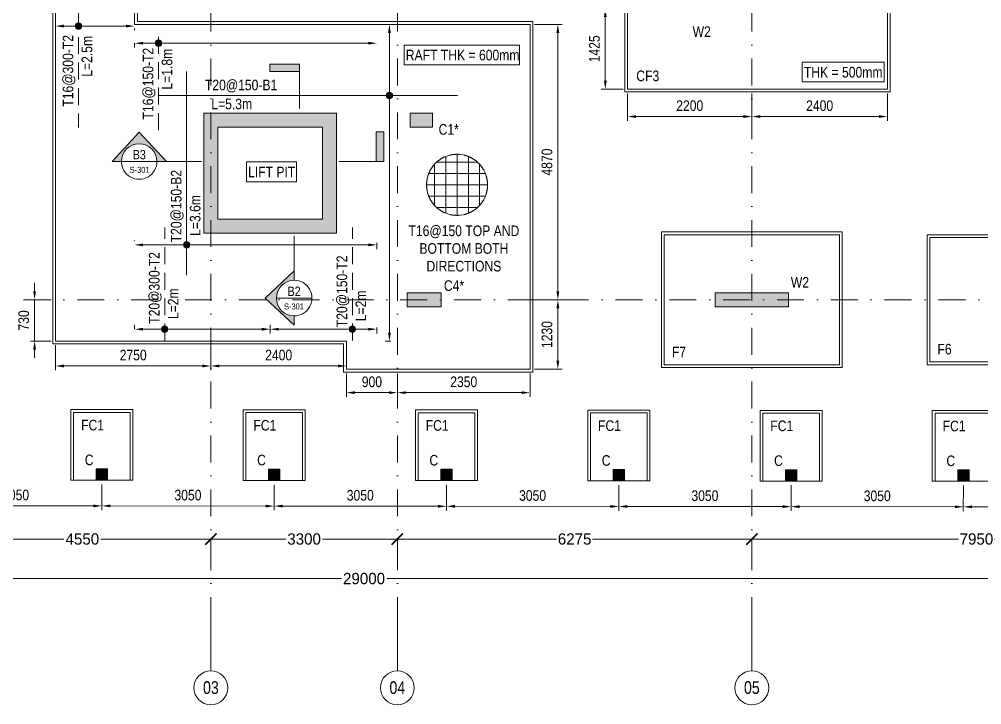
# Model space of a CAD drawing. Header units: millimetres. Extents: x -2277 to 53904, y -32032 to 20357.
# Drawn here: x 17458 to 34494, y -32032 to -19909 of the extents above; entities that cross this region are included whole.
import ezdxf
from ezdxf.enums import TextEntityAlignment as Align

# ---------------------------------------------------------------- set-up
doc = ezdxf.new("R2010")
doc.units = ezdxf.units.MM
doc.header["$LTSCALE"] = 75
for name, pattern in [('Dash', [6, 3, -3]), ('DASHDOT2', [12.7, 6.35, -3.175, 0, -3.175]), ('Dot & Dashed', [502.708322, 238.125, -132.291667, 0, -132.291655]), ('Hidden', [6, 4, -2]), ('Hidden 1_16_', [2.38125, 1.5875, -0.79375]), ('Hidden 3_32_', [3.571875, 2.38125, -1.190625])]:
    doc.linetypes.add(name, pattern=pattern)
for name, color, linetype in [('00_A_GRIDS.3D', 1, 'Continuous'), ('02_A_GRIDS.3D', 1, 'Continuous'), ('F7', 7, 'Continuous'), ('S-SLAB', 3, 'Continuous')]:
    doc.layers.add(name, color=color, linetype=linetype)
for name, color, linetype, lineweight in [('A-ANNO-DIMS', 211, 'Continuous', 9), ('A-ANNO-NOTE', 131, 'Continuous', 9), ('A-DETL', 90, 'Continuous', 9), ('A-DETL-GENF', 92, 'Continuous', 9), ('A-DETL-HDLN', 90, 'Hidden 3_32_', 9), ('A-DETL-THIN', 151, 'Continuous', 9), ('A-WALL-HDLN', 110, 'Dash', 13), ('G-ANNO-SYMB', 111, 'Continuous', 9), ('G-ANNO-TEXT', 231, 'Continuous', 9), ('S- FOUNDTION', 2, 'Continuous', 9), ('S-BEAM-IDEN', 2, 'Continuous', 9), ('S-COL', 3, 'Continuous', 13), ('S-COLS-IDEN', 171, 'Continuous', 9), ('S-HATCH', 8, 'Continuous', 9), ('S-PLAIN CONCRETE', 1, 'Continuous', 9), ('TXT', 11, 'Continuous', 9)]:
    doc.layers.add(name, color=color, linetype=linetype, lineweight=lineweight)
doc.styles.add('236 - NAS Mall_CD_GF Plan$0$TEXT 500', font='GOTHIC.TTF', dxfattribs={"height": 350})
doc.styles.add('Arial Narrow', font='ARIALN.TTF', dxfattribs={"height": 187.5})
doc.styles.add('Arial Narrow_1', font='ARIALN.TTF', dxfattribs={"height": 187.5})
doc.styles.add('Arial Narrow_2', font='ARIALN.TTF', dxfattribs={"height": 262.5})
doc.styles.add('GENERATED_STYLE_3', font='arial.ttf', dxfattribs={"width": 0.8})
doc.styles.add('TEXT 100', font='GOTHIC.TTF', dxfattribs={"height": 200})
doc.dimstyles.new('236 - NAS Mall_CD_GF Plan$0$DIM 500', dxfattribs={"dimtxt": 350, "dimasz": 300, "dimexe": 0, "dimexo": 0, "dimgap": 25, "dimtad": 0, "dimdec": 0, "dimrnd": 5, "dimzin": 0, "dimdsep": 46, "dimtxsty": '236 - NAS Mall_CD_GF Plan$0$TEXT 500', "dimblk": '236 - NAS Mall_CD_GF Plan$0$_ARCHTICK', "dimcen": 0, "dimdle": 300, "dimclrd": 256, "dimclre": 256, "dimclrt": 256, "dimadec": 0, "dimazin": 0, "dimtfac": 1, "dimtdec": 0, "dimtmove": 1, "dimatfit": 3, "dimfxl": 1000, "dimfxlon": 1, "dimtolj": 1, "dimtzin": 0, "dimlwd": 0, "dimlwe": 0, "dimarcsym": 0})
doc.dimstyles.new('WYE_STANDARD_-_2_5mm', dxfattribs={"dimscale": 304.8, "dimtxt": 187.5, "dimasz": 0.492126, "dimexe": 0.246063, "dimexo": 0.246063, "dimgap": 0.9, "dimtad": 0, "dimdec": 0, "dimzin": 0, "dimdsep": 46, "dimtxsty": 'Arial Narrow_1', "dimcen": 0.09, "dimazin": 0, "dimtfac": 1, "dimtdec": 0, "dimtix": 1, "dimtmove": 0, "dimatfit": 3, "dimfxl": 1, "dimtvp": 1, "dimtolj": 1, "dimtzin": 0, "dimlwd": 13, "dimlwe": 13, "dimarcsym": 2})

# ---------------------------------------------------------------- blocks, each defined once
blk = doc.blocks.new('236 - NAS Mall_CD_GF Plan$0$_ARCHTICK')
at = {"color": 0, "linetype": 'ByBlock', "const_width": 0.15}
blk.add_lwpolyline([(-0.5, -0.5), (0.5, 0.5)], dxfattribs=at)
blk = doc.blocks.new('*D23')
at = {"layer": '02_A_GRIDS.3D', "lineweight": 0, "transparency": 16777216}
for p, q in [((16000, -29102), (18249, -29102)), ((16300, -29524), (16300, -29102)), ((21150, -29102), (18901, -29102)), ((20850, -29524), (20850, -29102))]:
    blk.add_line(p, q, dxfattribs=at)
at = {"layer": 'Defpoints', "color": 0, "transparency": 16777216}
for p in [(20850, -29102), (16300, -29524), (20850, -29524)]:
    blk.add_point(p, dxfattribs=at)
at = {"layer": '02_A_GRIDS.3D', "lineweight": 0, "transparency": 16777216, "xscale": 200, "yscale": 200, "zscale": 200, "rotation": 180}
blk.add_blockref('236 - NAS Mall_CD_GF Plan$0$_ARCHTICK', (16300, -29102), dxfattribs=at)
at = {"layer": '02_A_GRIDS.3D', "lineweight": 0, "transparency": 16777216, "xscale": 200, "yscale": 200, "zscale": 200}
blk.add_blockref('236 - NAS Mall_CD_GF Plan$0$_ARCHTICK', (20850, -29102), dxfattribs=at)
at = {"layer": '02_A_GRIDS.3D', "transparency": 16777216, "insert": (18575, -29102), "char_height": 200, "attachment_point": 5, "style": 'TEXT 100'}
blk.add_mtext('\\A1;4550', dxfattribs=at)
blk = doc.blocks.new('*D24')
at = {"layer": '02_A_GRIDS.3D', "lineweight": 0, "transparency": 16777216}
for p, q in [((20550, -29102), (22176, -29102)), ((20850, -29524), (20850, -29102)), ((24450, -29102), (22824, -29102)), ((24150, -29524), (24150, -29102))]:
    blk.add_line(p, q, dxfattribs=at)
at = {"layer": 'Defpoints', "color": 0, "transparency": 16777216}
for p in [(24150, -29102), (20850, -29524), (24150, -29524)]:
    blk.add_point(p, dxfattribs=at)
at = {"layer": '02_A_GRIDS.3D', "lineweight": 0, "transparency": 16777216, "xscale": 200, "yscale": 200, "zscale": 200, "rotation": 180}
blk.add_blockref('236 - NAS Mall_CD_GF Plan$0$_ARCHTICK', (20850, -29102), dxfattribs=at)
at = {"layer": '02_A_GRIDS.3D', "lineweight": 0, "transparency": 16777216, "xscale": 200, "yscale": 200, "zscale": 200}
blk.add_blockref('236 - NAS Mall_CD_GF Plan$0$_ARCHTICK', (24150, -29102), dxfattribs=at)
at = {"layer": '02_A_GRIDS.3D', "transparency": 16777216, "insert": (22500, -29102), "char_height": 200, "attachment_point": 5, "style": 'TEXT 100'}
blk.add_mtext('\\A1;3300', dxfattribs=at)
blk = doc.blocks.new('*D25')
at = {"layer": '02_A_GRIDS.3D', "lineweight": 0, "transparency": 16777216}
for p, q in [((23850, -29102), (26969, -29102)), ((24150, -29524), (24150, -29102)), ((30725, -29102), (27606, -29102)), ((30425, -29524), (30425, -29102))]:
    blk.add_line(p, q, dxfattribs=at)
at = {"layer": 'Defpoints', "color": 0, "transparency": 16777216}
for p in [(30425, -29102), (24150, -29524), (30425, -29524)]:
    blk.add_point(p, dxfattribs=at)
at = {"layer": '02_A_GRIDS.3D', "lineweight": 0, "transparency": 16777216, "xscale": 200, "yscale": 200, "zscale": 200, "rotation": 180}
blk.add_blockref('236 - NAS Mall_CD_GF Plan$0$_ARCHTICK', (24150, -29102), dxfattribs=at)
at = {"layer": '02_A_GRIDS.3D', "lineweight": 0, "transparency": 16777216, "xscale": 200, "yscale": 200, "zscale": 200}
blk.add_blockref('236 - NAS Mall_CD_GF Plan$0$_ARCHTICK', (30425, -29102), dxfattribs=at)
at = {"layer": '02_A_GRIDS.3D', "transparency": 16777216, "insert": (27288, -29102), "char_height": 200, "attachment_point": 5, "style": 'TEXT 100'}
blk.add_mtext('\\A1;6275', dxfattribs=at)
blk = doc.blocks.new('*D26')
at = {"layer": '02_A_GRIDS.3D', "lineweight": 0, "transparency": 16777216}
for p, q in [((30125, -29102), (34081, -29102)), ((30425, -29524), (30425, -29102)), ((38675, -29102), (34719, -29102)), ((38375, -29524), (38375, -29102))]:
    blk.add_line(p, q, dxfattribs=at)
at = {"layer": 'Defpoints', "color": 0, "transparency": 16777216}
for p in [(38375, -29102), (30425, -29524), (38375, -29524)]:
    blk.add_point(p, dxfattribs=at)
at = {"layer": '02_A_GRIDS.3D', "lineweight": 0, "transparency": 16777216, "xscale": 200, "yscale": 200, "zscale": 200, "rotation": 180}
blk.add_blockref('236 - NAS Mall_CD_GF Plan$0$_ARCHTICK', (30425, -29102), dxfattribs=at)
at = {"layer": '02_A_GRIDS.3D', "lineweight": 0, "transparency": 16777216, "xscale": 200, "yscale": 200, "zscale": 200}
blk.add_blockref('236 - NAS Mall_CD_GF Plan$0$_ARCHTICK', (38375, -29102), dxfattribs=at)
at = {"layer": '02_A_GRIDS.3D', "transparency": 16777216, "insert": (34400, -29102), "char_height": 200, "attachment_point": 5, "style": 'TEXT 100'}
blk.add_mtext('\\A1;7950', dxfattribs=at)
blk = doc.blocks.new('*D27')
at = {"layer": '02_A_GRIDS.3D', "lineweight": 0, "transparency": 16777216}
for p, q in [((9375, -29380), (9375, -29802)), ((38375, -29380), (38375, -29802)), ((9075, -29802), (23159, -29802)), ((38675, -29802), (23963, -29802))]:
    blk.add_line(p, q, dxfattribs=at)
at = {"layer": 'Defpoints', "color": 0, "transparency": 16777216}
for p in [(9375, -29380), (38375, -29380), (38375, -29802)]:
    blk.add_point(p, dxfattribs=at)
at = {"layer": '02_A_GRIDS.3D', "lineweight": 0, "transparency": 16777216, "xscale": 200, "yscale": 200, "zscale": 200, "rotation": 180}
blk.add_blockref('236 - NAS Mall_CD_GF Plan$0$_ARCHTICK', (9375, -29802), dxfattribs=at)
at = {"layer": '02_A_GRIDS.3D', "lineweight": 0, "transparency": 16777216, "xscale": 200, "yscale": 200, "zscale": 200}
blk.add_blockref('236 - NAS Mall_CD_GF Plan$0$_ARCHTICK', (38375, -29802), dxfattribs=at)
at = {"layer": '02_A_GRIDS.3D', "transparency": 16777216, "insert": (23561, -29802), "char_height": 200, "attachment_point": 5, "style": 'TEXT 100'}
blk.add_mtext('\\A1;29000', dxfattribs=at)
blk = doc.blocks.new('Standard grid marker')
at = {"layer": '00_A_GRIDS.3D', "linetype": 'DASHDOT2', "lineweight": 0}
blk.add_line((1000, 0), (33692, 0), dxfattribs=at)
at = {"layer": '00_A_GRIDS.3D', "linetype": 'Dot & Dashed', "lineweight": 0}
blk.add_line((33692, 0), (34692, 0), dxfattribs=at)
at = {"layer": '00_A_GRIDS.3D', "linetype": 'Continuous', "lineweight": 0}
blk.add_circle((34992, 0), 300, dxfattribs=at)
at = {"layer": '00_A_GRIDS.3D', "lineweight": 0, "style": 'GENERATED_STYLE_3'}
for tag, p in [('AC_MarkerText_1_0', (-464, -51)), ('AC_MarkerText_1_1', (34828, -51))]:
    blk.add_attdef(tag, text='', height=225, rotation=90, dxfattribs=at).set_placement(p, align=Align.TOP_CENTER)
blk = doc.blocks.new('Standard grid marker_2')
at = {"layer": '00_A_GRIDS.3D', "linetype": 'DASHDOT2', "lineweight": 0}
blk.add_line((1000, 0), (53981, 0), dxfattribs=at)
at = {"layer": '00_A_GRIDS.3D', "lineweight": 0, "style": 'GENERATED_STYLE_3'}
for tag, p in [('AC_MarkerText_1_0', (-300, -215)), ('AC_MarkerText_1_1', (55281, -215))]:
    blk.add_attdef(tag, text='', height=225, rotation=180, dxfattribs=at).set_placement(p, align=Align.TOP_CENTER)
blk = doc.blocks.new('*U38')
at = {"layer": 'S-HATCH'}
blk.add_hatch(color=256, dxfattribs=at).paths.add_polyline_path([(200, -100), (0, -100), (0, 100), (200, 100)])
at = {"layer": 'S-COL'}
blk.add_lwpolyline([(200, -100), (0, -100), (0, 100), (200, 100)], close=True, dxfattribs=at)
at = {"layer": 'S-COLS-IDEN', "insert": (401, -354), "char_height": 187, "width": 330.7, "attachment_point": 1, "rotation": 180.0613, "style": 'Arial Narrow_1'}
blk.add_mtext('C', dxfattribs=at)
blk = doc.blocks.new('*U39')
at = {"layer": 'S-COL', "color": 0, "linetype": 'ByBlock', "lineweight": -2, "transparency": 16777216, "rotation": 179.9387203752178}
for p in [(19019, -27963), (22069, -27966), (25119, -27969), (28169, -27973), (31219, -27976), (34269, -27979)]:
    blk.add_blockref('*U38', p, dxfattribs=at)
blk = doc.blocks.new('fcccc')
at = {"layer": 'S- FOUNDTION'}
blk.add_lwpolyline([(-9268, -6922), (-9268, -8122), (-10268, -8122), (-10268, -6922)], close=True, dxfattribs=at)
at = {"layer": 'S-PLAIN CONCRETE'}
blk.add_lwpolyline([(-9218, -6922), (-9218, -8172), (-10318, -8172), (-10318, -6922)], close=True, dxfattribs=at)
blk = doc.blocks.new('FC1R')
at = {"layer": 'S-SLAB', "color": 2, "rotation": 180}
blk.add_blockref('fcccc', (35530, -36427), dxfattribs=at)
at = {"layer": 'S-BEAM-IDEN', "lineweight": 20, "insert": (44931, -28435), "char_height": 187.5, "width": 360.76, "attachment_point": 1, "style": 'Arial Narrow_1'}
blk.add_mtext('FC1', dxfattribs=at)
blk = doc.blocks.new('*U48')
at = {"layer": '02_A_GRIDS.3D', "rotation": 180.0611997508542}
blk.add_blockref('FC1R', (45329, -29257), dxfattribs=at)
blk = doc.blocks.new('*U49')
at = {"layer": '02_A_GRIDS.3D', "color": 0, "linetype": 'ByBlock', "lineweight": -2, "transparency": 16777216, "rotation": 179.9388002491487}
for p in [(18919, -27863), (21969, -27866), (25019, -27869), (28069, -27873), (31119, -27876), (34169, -27879)]:
    blk.add_blockref('*U48', p, dxfattribs=at)
blk = doc.blocks.new('F7')
at = {"layer": 'S- FOUNDTION'}
blk.add_lwpolyline([(-11106, -14349), (-8906, -14349), (-8906, -17149), (-11106, -17149)], close=True, dxfattribs=at)
at = {"layer": 'S-PLAIN CONCRETE'}
blk.add_lwpolyline([(-11156, -14299), (-8856, -14299), (-8856, -17199), (-11156, -17199)], close=True, dxfattribs=at)
blk = doc.blocks.new('F8')
at = {"layer": 'S- FOUNDTION'}
blk.add_lwpolyline([(-10903, -18021), (-8603, -18021), (-8603, -21121), (-10903, -21121)], close=True, dxfattribs=at)
at = {"layer": 'S-PLAIN CONCRETE'}
blk.add_lwpolyline([(-10953, -17971), (-8553, -17971), (-8553, -21171), (-10953, -21171)], close=True, dxfattribs=at)
blk = doc.blocks.new('*D94')
at = {"layer": 'A-ANNO-DIMS', "color": 0, "lineweight": 13, "transparency": 16777216}
for p, q in [((17730, -24720), (17730, -24570)), ((18025, -24870), (17655, -24870)), ((17730, -24870), (17730, -25600)), ((18025, -25600), (17655, -25600)), ((17730, -25750), (17730, -25900))]:
    blk.add_line(p, q, dxfattribs=at)
at = {"layer": 'A-ANNO-DIMS', "color": 0, "transparency": 16777216}
for points in [[(17705, -24720), (17755, -24720), (17730, -24870)], [(17705, -25750), (17755, -25750), (17730, -25600)]]:
    blk.add_solid(points, dxfattribs=at)
at = {"layer": 'Defpoints', "color": 0, "transparency": 16777216}
for p in [(18100, -24870), (17730, -25600), (18100, -25600)]:
    blk.add_point(p, dxfattribs=at)
at = {"layer": 'A-ANNO-DIMS', "color": 0, "transparency": 16777216, "insert": (17538, -25235), "char_height": 187.5, "attachment_point": 5, "rotation": 90, "style": 'Arial Narrow_1'}
blk.add_mtext('\\A1;730', dxfattribs=at)
blk = doc.blocks.new('*D95')
at = {"layer": 'A-ANNO-DIMS', "color": 0, "lineweight": 13, "transparency": 16777216}
for p, q in [((26575, -24870), (27066, -24870)), ((26991, -25020), (26991, -25950)), ((26575, -26100), (27066, -26100))]:
    blk.add_line(p, q, dxfattribs=at)
at = {"layer": 'A-ANNO-DIMS', "color": 0, "transparency": 16777216}
for points in [[(26966, -25020), (27016, -25020), (26991, -24870)], [(26966, -25950), (27016, -25950), (26991, -26100)]]:
    blk.add_solid(points, dxfattribs=at)
at = {"layer": 'Defpoints', "color": 0, "transparency": 16777216}
for p in [(26500, -24870), (26500, -26100), (26991, -26100)]:
    blk.add_point(p, dxfattribs=at)
at = {"layer": 'A-ANNO-DIMS', "color": 0, "transparency": 16777216, "insert": (26799, -25485), "char_height": 187.5, "attachment_point": 5, "rotation": 90, "style": 'Arial Narrow_1'}
blk.add_mtext('\\A1;1230', dxfattribs=at)
blk = doc.blocks.new('*D96')
at = {"layer": 'A-ANNO-DIMS', "color": 0, "lineweight": 13, "transparency": 16777216}
for p, q in [((26575, -20000), (27066, -20000)), ((26991, -24720), (26991, -20150)), ((26625, -24870), (27066, -24870))]:
    blk.add_line(p, q, dxfattribs=at)
at = {"layer": 'A-ANNO-DIMS', "color": 0, "transparency": 16777216}
for points in [[(26966, -20150), (27016, -20150), (26991, -20000)], [(26966, -24720), (27016, -24720), (26991, -24870)]]:
    blk.add_solid(points, dxfattribs=at)
at = {"layer": 'Defpoints', "color": 0, "transparency": 16777216}
for p in [(26500, -20000), (26991, -20000), (26550, -24870)]:
    blk.add_point(p, dxfattribs=at)
at = {"layer": 'A-ANNO-DIMS', "color": 0, "transparency": 16777216, "insert": (26799, -22435), "char_height": 187.5, "attachment_point": 5, "rotation": 90, "style": 'Arial Narrow_1'}
blk.add_mtext('\\A1;4870', dxfattribs=at)
blk = doc.blocks.new('*D98')
at = {"layer": 'A-ANNO-DIMS', "color": 0, "lineweight": 13, "transparency": 16777216}
for p, q in [((23250, -26175), (23250, -26588)), ((24150, -26175), (24150, -26588)), ((24000, -26513), (23400, -26513))]:
    blk.add_line(p, q, dxfattribs=at)
at = {"layer": 'A-ANNO-DIMS', "color": 0, "transparency": 16777216}
for points in [[(23400, -26488), (23400, -26538), (23250, -26513)], [(24000, -26488), (24000, -26538), (24150, -26513)]]:
    blk.add_solid(points, dxfattribs=at)
at = {"layer": 'Defpoints', "color": 0, "transparency": 16777216}
for p in [(23250, -26100), (24150, -26100), (23250, -26513)]:
    blk.add_point(p, dxfattribs=at)
at = {"layer": 'A-ANNO-DIMS', "color": 0, "transparency": 16777216, "insert": (23700, -26322), "char_height": 187.5, "attachment_point": 5, "style": 'Arial Narrow_1'}
blk.add_mtext('\\A1;900', dxfattribs=at)
blk = doc.blocks.new('*D99')
at = {"layer": 'A-ANNO-DIMS', "color": 0, "lineweight": 13, "transparency": 16777216}
for p, q in [((24150, -26175), (24150, -26588)), ((26500, -26175), (26500, -26588)), ((24300, -26513), (26350, -26513))]:
    blk.add_line(p, q, dxfattribs=at)
at = {"layer": 'A-ANNO-DIMS', "color": 0, "transparency": 16777216}
for points in [[(24300, -26488), (24300, -26538), (24150, -26513)], [(26350, -26488), (26350, -26538), (26500, -26513)]]:
    blk.add_solid(points, dxfattribs=at)
at = {"layer": 'Defpoints', "color": 0, "transparency": 16777216}
for p in [(24150, -26100), (26500, -26100), (26500, -26513)]:
    blk.add_point(p, dxfattribs=at)
at = {"layer": 'A-ANNO-DIMS', "color": 0, "transparency": 16777216, "insert": (25325, -26322), "char_height": 187.5, "attachment_point": 5, "style": 'Arial Narrow_1'}
blk.add_mtext('\\A1;2350', dxfattribs=at)
blk = doc.blocks.new('*D100')
at = {"layer": 'A-ANNO-DIMS', "color": 0, "lineweight": 13, "transparency": 16777216}
for p, q in [((18100, -25675), (18100, -26116)), ((20850, -25675), (20850, -26116)), ((20700, -26041), (18250, -26041))]:
    blk.add_line(p, q, dxfattribs=at)
at = {"layer": 'A-ANNO-DIMS', "color": 0, "transparency": 16777216}
for points in [[(18250, -26016), (18250, -26066), (18100, -26041)], [(20700, -26016), (20700, -26066), (20850, -26041)]]:
    blk.add_solid(points, dxfattribs=at)
at = {"layer": 'Defpoints', "color": 0, "transparency": 16777216}
for p in [(18100, -25600), (20850, -25600), (18100, -26041)]:
    blk.add_point(p, dxfattribs=at)
at = {"layer": 'A-ANNO-DIMS', "color": 0, "transparency": 16777216, "insert": (19475, -25849), "char_height": 187.5, "attachment_point": 5, "style": 'Arial Narrow_1'}
blk.add_mtext('\\A1;2750', dxfattribs=at)
blk = doc.blocks.new('*D101')
at = {"layer": 'A-ANNO-DIMS', "color": 0, "lineweight": 13, "transparency": 16777216}
blk.add_line((21000, -26041), (23100, -26041), dxfattribs=at)
at = {"layer": 'A-ANNO-DIMS', "color": 0, "transparency": 16777216}
for points in [[(21000, -26016), (21000, -26066), (20850, -26041)], [(23100, -26016), (23100, -26066), (23250, -26041)]]:
    blk.add_solid(points, dxfattribs=at)
at = {"layer": 'Defpoints', "color": 0, "transparency": 16777216}
for p in [(20850, -26041), (23250, -26041), (23250, -26041)]:
    blk.add_point(p, dxfattribs=at)
at = {"layer": 'A-ANNO-DIMS', "color": 0, "transparency": 16777216, "insert": (22050, -25849), "char_height": 187.5, "attachment_point": 5, "style": 'Arial Narrow_1'}
blk.add_mtext('\\A1;2400', dxfattribs=at)
blk = doc.blocks.new('*D102')
at = {"layer": 'A-ANNO-DIMS', "color": 0, "lineweight": 13, "transparency": 16777216}
for p, q in [((28225, -21220), (28225, -21705)), ((30425, -21220), (30425, -21705)), ((28375, -21630), (30275, -21630))]:
    blk.add_line(p, q, dxfattribs=at)
at = {"layer": 'A-ANNO-DIMS', "color": 0, "transparency": 16777216}
for points in [[(28375, -21605), (28375, -21655), (28225, -21630)], [(30275, -21605), (30275, -21655), (30425, -21630)]]:
    blk.add_solid(points, dxfattribs=at)
at = {"layer": 'Defpoints', "color": 0, "transparency": 16777216}
for p in [(28225, -21145), (30425, -21145), (30425, -21630)]:
    blk.add_point(p, dxfattribs=at)
at = {"layer": 'A-ANNO-DIMS', "color": 0, "transparency": 16777216, "insert": (29325, -21438), "char_height": 187.5, "attachment_point": 5, "style": 'Arial Narrow_1'}
blk.add_mtext('\\A1;2200', dxfattribs=at)
blk = doc.blocks.new('*D103')
at = {"layer": 'A-ANNO-DIMS', "color": 0, "lineweight": 13, "transparency": 16777216}
for p, q in [((32825, -21220), (32825, -21705)), ((30575, -21630), (32675, -21630))]:
    blk.add_line(p, q, dxfattribs=at)
at = {"layer": 'A-ANNO-DIMS', "color": 0, "transparency": 16777216}
for points in [[(30575, -21605), (30575, -21655), (30425, -21630)], [(32675, -21605), (32675, -21655), (32825, -21630)]]:
    blk.add_solid(points, dxfattribs=at)
at = {"layer": 'Defpoints', "color": 0, "transparency": 16777216}
for p in [(32825, -21145), (30425, -21630), (32825, -21630)]:
    blk.add_point(p, dxfattribs=at)
at = {"layer": 'A-ANNO-DIMS', "color": 0, "transparency": 16777216, "insert": (31625, -21438), "char_height": 187.5, "attachment_point": 5, "style": 'Arial Narrow_1'}
blk.add_mtext('\\A1;2400', dxfattribs=at)
blk = doc.blocks.new('*D104')
at = {"layer": 'A-ANNO-DIMS', "color": 0, "lineweight": 13, "transparency": 16777216}
for p, q in [((28150, -19720), (27756, -19720)), ((27831, -19870), (27831, -20995)), ((28150, -21145), (27756, -21145))]:
    blk.add_line(p, q, dxfattribs=at)
at = {"layer": 'A-ANNO-DIMS', "color": 0, "transparency": 16777216}
for points in [[(27806, -19870), (27856, -19870), (27831, -19720)], [(27806, -20995), (27856, -20995), (27831, -21145)]]:
    blk.add_solid(points, dxfattribs=at)
at = {"layer": 'Defpoints', "color": 0, "transparency": 16777216}
for p in [(28225, -19720), (27831, -21145), (28225, -21145)]:
    blk.add_point(p, dxfattribs=at)
at = {"layer": 'A-ANNO-DIMS', "color": 0, "transparency": 16777216, "insert": (27639, -20432), "char_height": 187.5, "attachment_point": 5, "rotation": 90, "style": 'Arial Narrow_1'}
blk.add_mtext('\\A1;1425', dxfattribs=at)
blk = doc.blocks.new('*D138')
at = {"layer": 'A-ANNO-DIMS', "color": 0, "lineweight": 13, "transparency": 16777216}
for p, q in [((34169, -28154), (34168, -28607)), ((37219, -28157), (37218, -28611)), ((37069, -28535), (34319, -28532))]:
    blk.add_line(p, q, dxfattribs=at)
at = {"layer": 'A-ANNO-DIMS', "color": 0, "transparency": 16777216}
for points in [[(34319, -28507), (34319, -28557), (34169, -28532)], [(37069, -28510), (37069, -28560), (37219, -28536)]]:
    blk.add_solid(points, dxfattribs=at)
at = {"layer": 'Defpoints', "color": 0, "transparency": 16777216}
for p in [(34169, -28079), (37219, -28082), (34169, -28532)]:
    blk.add_point(p, dxfattribs=at)
at = {"layer": 'A-ANNO-DIMS', "color": 0, "transparency": 16777216, "insert": (35694, -28342), "char_height": 187.5, "attachment_point": 5, "rotation": 359.9387, "style": 'Arial Narrow_1'}
blk.add_mtext('\\A1;3050', dxfattribs=at)
blk = doc.blocks.new('*D139')
at = {"layer": 'A-ANNO-DIMS', "color": 0, "lineweight": 13, "transparency": 16777216}
for p, q in [((31119, -28151), (31118, -28604)), ((34169, -28154), (34168, -28607)), ((34019, -28532), (31269, -28529))]:
    blk.add_line(p, q, dxfattribs=at)
at = {"layer": 'A-ANNO-DIMS', "color": 0, "transparency": 16777216}
for points in [[(31269, -28504), (31269, -28554), (31119, -28529)], [(34019, -28507), (34019, -28557), (34169, -28532)]]:
    blk.add_solid(points, dxfattribs=at)
at = {"layer": 'Defpoints', "color": 0, "transparency": 16777216}
for p in [(31119, -28076), (34169, -28079), (31119, -28529)]:
    blk.add_point(p, dxfattribs=at)
at = {"layer": 'A-ANNO-DIMS', "color": 0, "transparency": 16777216, "insert": (32644, -28339), "char_height": 187.5, "attachment_point": 5, "rotation": 359.9387, "style": 'Arial Narrow_1'}
blk.add_mtext('\\A1;3050', dxfattribs=at)
blk = doc.blocks.new('*D140')
at = {"layer": 'A-ANNO-DIMS', "color": 0, "lineweight": 13, "transparency": 16777216}
for p, q in [((28069, -28148), (28068, -28601)), ((31119, -28151), (31118, -28604)), ((30969, -28529), (28219, -28526))]:
    blk.add_line(p, q, dxfattribs=at)
at = {"layer": 'A-ANNO-DIMS', "color": 0, "transparency": 16777216}
for points in [[(28219, -28501), (28219, -28551), (28069, -28526)], [(30969, -28504), (30969, -28554), (31119, -28529)]]:
    blk.add_solid(points, dxfattribs=at)
at = {"layer": 'Defpoints', "color": 0, "transparency": 16777216}
for p in [(28069, -28073), (31119, -28076), (28069, -28526)]:
    blk.add_point(p, dxfattribs=at)
at = {"layer": 'A-ANNO-DIMS', "color": 0, "transparency": 16777216, "insert": (29594, -28336), "char_height": 187.5, "attachment_point": 5, "rotation": 359.9388, "style": 'Arial Narrow_1'}
blk.add_mtext('\\A1;3050', dxfattribs=at)
blk = doc.blocks.new('*D141')
at = {"layer": 'A-ANNO-DIMS', "color": 0, "lineweight": 13, "transparency": 16777216}
for p, q in [((25019, -28144), (25018, -28598)), ((28069, -28148), (28068, -28601)), ((27919, -28526), (25169, -28523))]:
    blk.add_line(p, q, dxfattribs=at)
at = {"layer": 'A-ANNO-DIMS', "color": 0, "transparency": 16777216}
for points in [[(25169, -28498), (25169, -28548), (25019, -28523)], [(27919, -28501), (27919, -28551), (28069, -28526)]]:
    blk.add_solid(points, dxfattribs=at)
at = {"layer": 'Defpoints', "color": 0, "transparency": 16777216}
for p in [(25019, -28069), (28069, -28073), (25019, -28523)]:
    blk.add_point(p, dxfattribs=at)
at = {"layer": 'A-ANNO-DIMS', "color": 0, "transparency": 16777216, "insert": (26544, -28333), "char_height": 187.5, "attachment_point": 5, "rotation": 359.9382, "style": 'Arial Narrow_1'}
blk.add_mtext('\\A1;3050', dxfattribs=at)
blk = doc.blocks.new('*D142')
at = {"layer": 'A-ANNO-DIMS', "color": 0, "lineweight": 13, "transparency": 16777216}
for p, q in [((21969, -28141), (21968, -28594)), ((25019, -28144), (25018, -28598)), ((24869, -28522), (22119, -28519))]:
    blk.add_line(p, q, dxfattribs=at)
at = {"layer": 'A-ANNO-DIMS', "color": 0, "transparency": 16777216}
for points in [[(22119, -28494), (22119, -28544), (21969, -28519)], [(24869, -28497), (24869, -28547), (25019, -28523)]]:
    blk.add_solid(points, dxfattribs=at)
at = {"layer": 'Defpoints', "color": 0, "transparency": 16777216}
for p in [(21969, -28066), (25019, -28069), (21969, -28519)]:
    blk.add_point(p, dxfattribs=at)
at = {"layer": 'A-ANNO-DIMS', "color": 0, "transparency": 16777216, "insert": (23494, -28329), "char_height": 187.5, "attachment_point": 5, "rotation": 359.9388, "style": 'Arial Narrow_1'}
blk.add_mtext('\\A1;3050', dxfattribs=at)
blk = doc.blocks.new('*D143')
at = {"layer": 'A-ANNO-DIMS', "color": 0, "lineweight": 13, "transparency": 16777216}
for p, q in [((18919, -28138), (18918, -28591)), ((21969, -28141), (21968, -28594)), ((21819, -28519), (19069, -28516))]:
    blk.add_line(p, q, dxfattribs=at)
at = {"layer": 'A-ANNO-DIMS', "color": 0, "transparency": 16777216}
for points in [[(19069, -28491), (19069, -28541), (18919, -28516)], [(21819, -28494), (21819, -28544), (21969, -28519)]]:
    blk.add_solid(points, dxfattribs=at)
at = {"layer": 'Defpoints', "color": 0, "transparency": 16777216}
for p in [(18919, -28063), (21969, -28066), (18919, -28516)]:
    blk.add_point(p, dxfattribs=at)
at = {"layer": 'A-ANNO-DIMS', "color": 0, "transparency": 16777216, "insert": (20444, -28326), "char_height": 187.5, "attachment_point": 5, "rotation": 359.9388, "style": 'Arial Narrow_1'}
blk.add_mtext('\\A1;3050', dxfattribs=at)
blk = doc.blocks.new('*D144')
at = {"layer": 'A-ANNO-DIMS', "color": 0, "lineweight": 13, "transparency": 16777216}
for p, q in [((15869, -28135), (15868, -28588)), ((18919, -28138), (18918, -28591)), ((18769, -28516), (16019, -28513))]:
    blk.add_line(p, q, dxfattribs=at)
at = {"layer": 'A-ANNO-DIMS', "color": 0, "transparency": 16777216}
for points in [[(16019, -28488), (16019, -28538), (15869, -28513)], [(18769, -28491), (18769, -28541), (18919, -28516)]]:
    blk.add_solid(points, dxfattribs=at)
at = {"layer": 'Defpoints', "color": 0, "transparency": 16777216}
for p in [(15869, -28060), (18919, -28063), (15869, -28513)]:
    blk.add_point(p, dxfattribs=at)
at = {"layer": 'A-ANNO-DIMS', "color": 0, "transparency": 16777216, "insert": (17394, -28323), "char_height": 187.5, "attachment_point": 5, "rotation": 359.9387, "style": 'Arial Narrow_1'}
blk.add_mtext('\\A1;3050', dxfattribs=at)
blk = doc.blocks.new('978987')
at = {"layer": 'A-DETL'}
for p, q in [((41505, -13112), (41505, -14192)), ((41143, -13252), (41868, -13252)), ((41305, -13152), (41305, -14152)), ((41705, -13152), (41705, -14152)), ((41004, -13452), (42005, -13452)), ((41105, -13289), (41105, -14015)), ((41905, -13289), (41905, -14015)), ((40965, -13652), (42045, -13652)), ((41005, -13852), (42005, -13852)), ((41143, -14052), (41868, -14052))]:
    blk.add_line(p, q, dxfattribs=at)
at = {"layer": 'A-DETL-HDLN'}
blk.add_circle((41505, -13652), 540, dxfattribs=at)
at = {"layer": 'A-DETL-THIN'}
blk.add_circle((41505, -13652), 540, dxfattribs=at)
at = {"layer": 'A-WALL-HDLN', "linetype": 'Hidden 1_16_'}
for p, q in [((41505, -13112), (41505, -14192)), ((41143, -13252), (41868, -13252)), ((41305, -13152), (41305, -14152)), ((41705, -13152), (41705, -14152)), ((41004, -13452), (42005, -13452)), ((41105, -13289), (41105, -14015)), ((41905, -13289), (41905, -14015)), ((40965, -13652), (42045, -13652)), ((41005, -13852), (42005, -13852)), ((41143, -14052), (41868, -14052))]:
    blk.add_line(p, q, dxfattribs=at)
at = {"layer": 'G-ANNO-TEXT', "color": 7, "lineweight": 13, "insert": (40633, -14371), "char_height": 187.5, "width": 1985.48, "attachment_point": 1, "style": 'Arial Narrow_2'}
blk.add_mtext('\\pxqc;T16@150 TOP AND BOTTOM BOTH DIRECTIONS', dxfattribs=at)
blk = doc.blocks.new('DONAT')
at = {"layer": 'A-ANNO-NOTE'}
blk.add_hatch(color=256, dxfattribs=at).paths.add_polyline_path([(-10861, -13734), (-10856, -13734), (-10847, -13733), (-10835, -13728), (-10827, -13724), (-10818, -13716), (-10812, -13708), (-10806, -13695), (-10804, -13686), (-10803, -13674), (-10805, -13664), (-10807, -13658), (-10809, -13652), (-10814, -13644), (-10823, -13635), (-10833, -13628), (-10843, -13624), (-10854, -13622), (-10869, -13622), (-10882, -13627), (-10888, -13630), (-10898, -13637), (-10904, -13643), (-10909, -13652), (-10914, -13664), (-10915, -13669), (-10915, -13681), (-10914, -13691), (-10908, -13705), (-10905, -13711), (-10898, -13719), (-10890, -13725), (-10878, -13731), (-10871, -13733)], flags=0)
for radius, start, end in [(56.2, 90, 270), (56.2, 90, 270), (56.3, 270, 90), (56.3, 270, 90)]:
    blk.add_arc((-10859, -13678), radius, start, end, dxfattribs=at)
blk = doc.blocks.new('*D155')
at = {"layer": 'A-DETL-GENF', "color": 0, "lineweight": 13, "transparency": 16777216}
for p, q in [((24010, -20150), (24010, -25450)), ((24035, -25600), (23935, -25600))]:
    blk.add_line(p, q, dxfattribs=at)
at = {"layer": 'A-DETL-GENF', "color": 0, "transparency": 16777216}
for points in [[(23985, -20150), (24035, -20150), (24010, -20000)], [(23985, -25450), (24035, -25450), (24010, -25600)]]:
    blk.add_solid(points, dxfattribs=at)
at = {"layer": 'Defpoints', "color": 0, "transparency": 16777216}
for p in [(24010, -20000), (24010, -25600), (24110, -25600)]:
    blk.add_point(p, dxfattribs=at)
blk = doc.blocks.new('*D156')
at = {"layer": 'A-DETL-GENF', "color": 0, "lineweight": 13, "transparency": 16777216}
for p, q in [((19500, -23825), (19500, -23824)), ((19650, -23899), (23637, -23899)), ((23787, -23866), (23787, -23974))]:
    blk.add_line(p, q, dxfattribs=at)
at = {"layer": 'A-DETL-GENF', "color": 0, "transparency": 16777216}
for points in [[(19650, -23874), (19650, -23924), (19500, -23899)], [(23637, -23874), (23637, -23924), (23787, -23899)]]:
    blk.add_solid(points, dxfattribs=at)
at = {"layer": 'Defpoints', "color": 0, "transparency": 16777216}
for p in [(23787, -23791), (19500, -23900), (23787, -23899)]:
    blk.add_point(p, dxfattribs=at)
blk = doc.blocks.new('*D157')
at = {"layer": 'A-DETL-GENF', "color": 0, "lineweight": 13, "transparency": 16777216}
for p, q in [((18100, -20075), (18100, -20105)), ((19350, -20030), (18250, -20030)), ((19500, -20075), (19500, -20105))]:
    blk.add_line(p, q, dxfattribs=at)
at = {"layer": 'A-DETL-GENF', "color": 0, "transparency": 16777216}
for points in [[(18250, -20005), (18250, -20055), (18100, -20030)], [(19350, -20005), (19350, -20055), (19500, -20030)]]:
    blk.add_solid(points, dxfattribs=at)
at = {"layer": 'Defpoints', "color": 0, "transparency": 16777216}
for p in [(18100, -20000), (18100, -20030), (19500, -20000)]:
    blk.add_point(p, dxfattribs=at)
blk = doc.blocks.new('*D158')
at = {"layer": 'A-DETL-GENF', "color": 0, "lineweight": 13, "transparency": 16777216}
for p, q in [((19500, -20332), (19500, -20408)), ((23637, -20333), (19650, -20333))]:
    blk.add_line(p, q, dxfattribs=at)
at = {"layer": 'A-DETL-GENF', "color": 0, "transparency": 16777216}
for points in [[(19650, -20308), (19650, -20358), (19500, -20333)], [(23637, -20308), (23637, -20358), (23787, -20333)]]:
    blk.add_solid(points, dxfattribs=at)
at = {"layer": 'Defpoints', "color": 0, "transparency": 16777216}
for p in [(19500, -20257), (19500, -20333), (23787, -20333)]:
    blk.add_point(p, dxfattribs=at)
blk = doc.blocks.new('*D159')
at = {"layer": 'A-DETL-GENF', "color": 0, "lineweight": 13, "transparency": 16777216}
for p, q in [((21900, -25391), (21900, -25316)), ((23787, -25358), (23787, -25466)), ((22050, -25391), (23637, -25391))]:
    blk.add_line(p, q, dxfattribs=at)
at = {"layer": 'A-DETL-GENF', "color": 0, "transparency": 16777216}
for points in [[(22050, -25366), (22050, -25416), (21900, -25391)], [(23637, -25366), (23637, -25416), (23787, -25391)]]:
    blk.add_solid(points, dxfattribs=at)
at = {"layer": 'Defpoints', "color": 0, "transparency": 16777216}
for p in [(23787, -25283), (21900, -25466), (23787, -25391)]:
    blk.add_point(p, dxfattribs=at)
blk = doc.blocks.new('*D160')
at = {"layer": 'A-DETL-GENF', "color": 0, "lineweight": 13, "transparency": 16777216}
for p, q in [((19500, -25391), (19500, -25316)), ((21900, -25358), (21900, -25466)), ((19650, -25391), (21750, -25391))]:
    blk.add_line(p, q, dxfattribs=at)
at = {"layer": 'A-DETL-GENF', "color": 0, "transparency": 16777216}
for points in [[(19650, -25366), (19650, -25416), (19500, -25391)], [(21750, -25366), (21750, -25416), (21900, -25391)]]:
    blk.add_solid(points, dxfattribs=at)
at = {"layer": 'Defpoints', "color": 0, "transparency": 16777216}
for p in [(21900, -25283), (19500, -25466), (21900, -25391)]:
    blk.add_point(p, dxfattribs=at)
blk = doc.blocks.new('Section - SECTION_HEAD-614868-VILLA E - FOUNDATION')
at = {"layer": 'G-ANNO-SYMB'}
h = blk.add_hatch(color=256, dxfattribs=at)
edge = h.paths.add_edge_path(flags=0)
edge.add_line((-11.86, 0), (-15.02, 0))
edge.add_line((-15.02, 0), (-5.86, 9.83))
edge.add_line((-5.86, 9.83), (3.31, 0))
edge.add_line((3.31, 0), (0.14, 0))
edge.add_arc((-5.86, 0), 6, 0, 180)
for p, q in [((-5.86, 9.83), (-15.02, 0)), ((3.31, 0), (-5.86, 9.83)), ((-15.02, 0), (-11.86, 0)), ((0.14, 0), (15.14, 0)), ((0.14, 0), (3.31, 0))]:
    blk.add_line(p, q, dxfattribs=at)
for start, end in [(0, 180), (0, 180), (180, 0)]:
    blk.add_arc((-5.86, 0), 6, start, end, dxfattribs=at)
blk = doc.blocks.new('Section - SECTION_TAIL-616140-VILLA E - FOUNDATION')
at = {"layer": 'G-ANNO-SYMB'}
blk.add_hatch(color=256, dxfattribs=at).paths.add_polyline_path([(-12.5, 0), (-15, 0), (-15, 10), (-12.5, 10)], flags=0)
for p, q in [((-12.5, 10), (-15, 10)), ((-15, 10), (-15, 0)), ((-12.5, 0), (-12.5, 10)), ((-15, 0), (0, 0)), ((-15, 0), (-12.5, 0))]:
    blk.add_line(p, q, dxfattribs=at)

msp = doc.modelspace()

# ---------------------------------------------------------------- hatches: boundary and pattern name
at = {"layer": 'S-HATCH'}
h = msp.add_hatch(color=256, dxfattribs=at)
h.paths.add_polyline_path([(23075.1, -21570), (20725, -21570), (20725, -23695.1), (23075.1, -23695.1)])
h.paths.add_polyline_path([(22825.1, -21820), (22825.1, -23445.1), (20975, -23445.1), (20975, -21820)], flags=16)
for points in [[(24774.9, -21570), (24774.9, -21820), (24374.9, -21820), (24374.9, -21570)], [(24925, -24745), (24325, -24745), (24325, -24994.8), (24925, -24994.8)], [(31075, -24995), (31075, -24745), (29775, -24745), (29775, -24995)]]:
    msp.add_hatch(color=256, dxfattribs=at).paths.add_polyline_path(points)

# ---------------------------------------------------------------- linework, layer by layer
at = {"layer": 'A-DETL-GENF', "linetype": 'Hidden'}
for p, q in [((18505.3, -19326.1), (18505.3, -21826.1)), ((19922.2, -21868.9), (19922.2, -20068.9)), ((20031.8, -25591.8), (20031.8, -23591.8)), ((23353.6, -25591.8), (23353.6, -23591.8))]:
    msp.add_line(p, q, dxfattribs=at)
at = {"layer": 'A-DETL-GENF'}
msp.add_line((20420.8, -20832.6), (20420.8, -24432.6), dxfattribs=at)
msp.add_lwpolyline([(19933.3, -21256.8), (25216.6, -21256.8)], dxfattribs=at)
at = {"layer": 'G-ANNO-SYMB'}
for p, q in [((19266, -22424.6), (19896, -22424.6)), ((22640.5, -24840.9), (22010.5, -24839.7))]:
    msp.add_line(p, q, dxfattribs=at)
at = {"layer": 'S- FOUNDTION'}
for points in [[(30825, -17345), (32825, -17345), (32825, -21144.9), (28225, -21144.9), (28225, -18295.1), (30825, -18295.1)], [(19500, -18569.4), (19500, -20000), (26500, -20000), (26500, -26100), (23250, -26100), (23250, -25600), (18100, -25600), (18100, -18569.4)]]:
    msp.add_lwpolyline(points, close=True, dxfattribs=at)
at = {"layer": 'S-COL'}
for p, q in [((20725, -21570), (23075.1, -21570)), ((20975, -21820), (22825.1, -21820))]:
    msp.add_line(p, q, dxfattribs=at)
for points in [[(22825.1, -21570), (22825.1, -21570), (23075.1, -21570), (23075.1, -23695.1), (20725, -23695.1), (20725, -21570), (20975, -21570)], [(20975, -21820), (20975, -23445.1), (22825.1, -23445.1), (22825.1, -21820)]]:
    msp.add_lwpolyline(points, dxfattribs=at)
for points in [[(24774.9, -21570), (24774.9, -21820), (24374.9, -21820), (24374.9, -21570)], [(24925, -24745), (24325, -24745), (24325, -24994.8), (24925, -24994.8)], [(31075, -24995), (31075, -24745), (29775, -24745), (29775, -24995), (31075, -24995)]]:
    msp.add_lwpolyline(points, close=True, dxfattribs=at)
at = {"layer": 'S-PLAIN CONCRETE'}
for points in [[(30775, -17295), (32875, -17295), (32875, -21194.9), (28175, -21194.9), (28175, -18245.1), (30775, -18245.1)], [(19550, -18519.4), (19550, -19950), (26550, -19950), (26550, -26150), (23200, -26150), (23200, -25650), (18050, -25650), (18050, -18519.4)]]:
    msp.add_lwpolyline(points, close=True, dxfattribs=at)
at = {"layer": 'TXT', "lineweight": 20, "flags": 128}
for points in [[(24270.6, -20364.7), (26312.1, -20364.7), (26312.1, -20714.9), (24270.6, -20714.9)], [(31316.8, -20667.5), (32765.9, -20667.5), (32765.9, -21017.8), (31316.8, -21017.8)], [(21478, -22432.7), (22365.2, -22432.7), (22365.2, -22783), (21478, -22783)]]:
    msp.add_lwpolyline(points, close=True, dxfattribs=at)

# ---------------------------------------------------------------- block references
at = {"xscale": -1, "rotation": 180}
for p in [(29364.5, -33707.9), (30781.5, -34010.3), (34868.8, -34934.6), (31280.1, -37577.2), (30891.1, -39068), (34212.9, -39068.5)]:
    msp.add_blockref('DONAT', p, dxfattribs=at)
at = {"layer": '00_A_GRIDS.3D', "linetype": 'Continuous', "zscale": 1000, "rotation": 180}
msp.add_blockref('Standard grid marker_2', (53303.8, -24870), dxfattribs=at)
at = {"layer": '02_A_GRIDS.3D', "linetype": 'Dot & Dashed'}
ref = msp.add_blockref('Standard grid marker', (20850, 3259.6), dxfattribs=dict(at, zscale=1000, rotation=270))
ref.add_attrib('AC_MarkerText_1_1', '03', dxfattribs={"layer": '00_A_GRIDS.3D', "color": 7, "lineweight": 0, "height": 225, "rotation": 360, "style": 'GENERATED_STYLE_3', "width": 0.8}).set_placement((20850, -31616.5), align=Align.TOP_CENTER)
ref = msp.add_blockref('Standard grid marker', (24150, 3259.6), dxfattribs=dict(at, zscale=1000, rotation=270))
ref.add_attrib('AC_MarkerText_1_1', '04', dxfattribs={"layer": '00_A_GRIDS.3D', "color": 7, "lineweight": 0, "height": 225, "rotation": 360, "style": 'GENERATED_STYLE_3', "width": 0.8}).set_placement((24150, -31616.5), align=Align.TOP_CENTER)
ref = msp.add_blockref('Standard grid marker', (30425, 3259.6), dxfattribs=dict(at, zscale=1000, rotation=270))
ref.add_attrib('AC_MarkerText_1_1', '05', dxfattribs={"layer": '00_A_GRIDS.3D', "color": 7, "lineweight": 0, "height": 225, "rotation": 360, "style": 'GENERATED_STYLE_3', "width": 0.8}).set_placement((30425, -31616.5), align=Align.TOP_CENTER)
at = {"layer": '02_A_GRIDS.3D'}
msp.add_blockref('*U49', (0, 0), dxfattribs=at)
at = {"layer": 'A-DETL-GENF'}
msp.add_blockref('978987', (-16297.8, -9185.5), dxfattribs=at)
at = {"layer": 'F7', "rotation": 270}
for name, p in [('F8', (49995.9, -34623.1)), ('F7', (50724, -34875.3))]:
    msp.add_blockref(name, p, dxfattribs=at)
at = {"layer": 'G-ANNO-SYMB', "xscale": -52.49999999999996}
for p, yscale, zscale, rotation in [((22416.9, -21488.2), 52.49999999999996, 52.49999999999996, 90.03332184978903), ((23121.6, -22423.4), 52.49999999999995, 52.49999999999995, 359.9992772087297)]:
    msp.add_blockref('Section - SECTION_TAIL-616140-VILLA E - FOUNDATION', p, dxfattribs=dict(at, yscale=yscale, zscale=zscale, rotation=rotation))
at = {"layer": 'G-ANNO-SYMB', "extrusion": (0, 0, -1)}
for p, xscale, yscale, zscale, rotation in [((-19888.3, -22424.4), -52.49999999999998, 52.49999999999996, 52.49999999999996, 359.9320430661809), ((-22323.7, -24533), -52.49999999999997, 52.49999999999997, 52.49999999999997, 269.8979984251216)]:
    msp.add_blockref('Section - SECTION_HEAD-614868-VILLA E - FOUNDATION', p, dxfattribs=dict(at, xscale=xscale, yscale=yscale, zscale=zscale, rotation=rotation))
at = {"layer": 'S-COL'}
msp.add_blockref('*U39', (0, 0), dxfattribs=at)

# ---------------------------------------------------------------- texts
at = {"layer": 'A-ANNO-NOTE', "char_height": 187.5, "attachment_point": 1, "rotation": 90.00025, "style": 'Arial Narrow'}
for s, insert, width in [('T16@300-T2', (18226.6, -21455.8), 1948.101), ('L=2.5m', (18561.8, -20926.6), 784.652), ('T16@150-T2', (19643.6, -21682.1), 1948.101), ('L=1.8m', (19978.8, -21152.9), 784.652), ('T20@150-B2', (20142.2, -23854.7), 1948.101), ('L=3.6m', (20477.4, -23741.1), 784.652), ('T20@300-T2', (19753.2, -25295.2), 1948.101), ('T20@150-T2', (23075, -25355.7), 1948.101), ('L=2m', (20088.3, -25212.5), 784.652), ('L=2m', (23410.2, -25250), 784.652)]:
    msp.add_mtext(s, dxfattribs=dict(at, insert=insert, width=width))
at = {"layer": 'A-ANNO-NOTE', "char_height": 187.5, "attachment_point": 1, "style": 'Arial Narrow'}
for s, insert, width in [('T20@150-B1', (20744, -20978.2), 1948.101), ('L=5.3m', (20857.6, -21313.3), 784.652)]:
    msp.add_mtext(s, dxfattribs=dict(at, insert=insert, width=width))
at = {"layer": 'G-ANNO-SYMB', "attachment_point": 5}
for s, insert, char_height, width, rotation, style in [('\\A1;B3', (19582.4, -22305), 165.37, 126.881, 359.99987, 'Arial Narrow_1'), ('S-301', (19587.4, -22573.3), 105, 323.24, 359.99987, 'Arial Narrow_2'), ('\\A1;B2', (22323.5, -24720.7), 165.37, 126.881, 0.27076, 'Arial Narrow_1'), ('S-301', (22319.8, -24989.1), 105, 323.24, 0.27076, 'Arial Narrow_2')]:
    msp.add_mtext(s, dxfattribs=dict(at, insert=insert, char_height=char_height, width=width, rotation=rotation, style=style))
at = {"layer": 'S-BEAM-IDEN', "lineweight": 20, "char_height": 187.5, "width": 360.759, "attachment_point": 1, "style": 'Arial Narrow_1'}
for s, insert in [('CF3', (28380, -20816)), ('F7', (29010, -25700)), ('F6', (33710, -25650))]:
    msp.add_mtext(s, dxfattribs=dict(at, insert=insert))
at = {"layer": 'S-COLS-IDEN', "char_height": 187.5, "width": 330.696, "attachment_point": 1, "style": 'Arial Narrow_1'}
for s, insert in [('W2', (29376.8, -20034.2)), ('C1*', (24880.7, -21763.3)), ('C4*', (24974, -24526)), ('W2', (31115, -24467.6))]:
    msp.add_mtext(s, dxfattribs=dict(at, insert=insert))
at = {"layer": 'TXT', "lineweight": 20, "char_height": 187.5, "attachment_point": 1, "style": 'Arial Narrow_1'}
for s, insert, width in [('RAFT THK = 600mm', (24300.3, -20448.9), 2423.1), ('THK = 500mm', (31346.5, -20751.8), 1411.678), ('LIFT PIT', (21507.8, -22517), 2423.1)]:
    msp.add_mtext(s, dxfattribs=dict(at, insert=insert, width=width))

# ---------------------------------------------------------------- dimensions: what is measured, and where the dimension line sits
at = {"layer": '02_A_GRIDS.3D'}
for base, p1, p2, picture, middle in [((20850, -29101.9), (16300, -29523.8), (20850, -29523.8), '*D23', (18575, -29101.9)), ((24150, -29101.9), (20850, -29523.8), (24150, -29523.8), '*D24', (22500, -29101.9)), ((30425, -29101.9), (24150, -29523.8), (30425, -29523.8), '*D25', (27287.5, -29101.9)), ((38375, -29101.9), (30425, -29523.8), (38375, -29523.8), '*D26', (34400, -29101.9))]:
    dim = msp.add_linear_dim(base=base, p1=p1, p2=p2, dimstyle='236 - NAS Mall_CD_GF Plan$0$DIM 500', override={"dimtxt": 187.5, "dimasz": 200, "dimtxsty": 'TEXT 100'}, dxfattribs=at)
    dim.commit()
    dim.dimension.update_dxf_attribs({"geometry": picture, "text_midpoint": middle})
dim = msp.add_linear_dim(base=(38375, -29801.9), p1=(9375, -29380), p2=(38375, -29380), dimstyle='236 - NAS Mall_CD_GF Plan$0$DIM 500', override={"dimtxt": 187.5, "dimasz": 200, "dimtxsty": 'TEXT 100'}, dxfattribs=at)
dim.commit()
dim.dimension.update_dxf_attribs({"geometry": '*D27', "text_midpoint": (23561.2, -29801.9), "dimtype": 160})
at = {"layer": 'A-ANNO-DIMS'}
for base, p1, p2, picture, middle in [((27830.6, -21144.9), (28225, -19719.9), (28225, -21144.9), '*D104', (27639.1, -20432.4)), ((26990.8, -20000), (26550, -24870), (26500, -20000), '*D96', (26799.3, -22435)), ((17729.6, -25600), (18100, -24870), (18100, -25600), '*D94', (17538.2, -25235)), ((26990.8, -26100), (26500, -24870), (26500, -26100), '*D95', (26799.3, -25485))]:
    dim = msp.add_linear_dim(base=base, p1=p1, p2=p2, angle=90, dimstyle='WYE_STANDARD_-_2_5mm', override={"dimpost": '<>'}, dxfattribs=at)
    dim.commit()
    dim.dimension.update_dxf_attribs({"geometry": picture, "text_midpoint": middle})
for base, p1, p2, picture, middle in [((30425, -21629.6), (28225, -21144.9), (30425, -21144.9), '*D102', (29325, -21438.1)), ((32825, -21629.6), (30425, -21629.6), (32825, -21144.9), '*D103', (31625, -21438.1)), ((18100, -26040.9), (20850, -25600), (18100, -25600), '*D100', (19475, -25849.5)), ((23250, -26040.9), (20850, -26040.9), (23250, -26040.9), '*D101', (22050, -25849.5)), ((23250, -26513), (24150, -26100), (23250, -26100), '*D98', (23700, -26321.6)), ((26500, -26513), (24150, -26100), (26500, -26100), '*D99', (25325, -26321.6))]:
    dim = msp.add_linear_dim(base=base, p1=p1, p2=p2, dimstyle='WYE_STANDARD_-_2_5mm', override={"dimpost": '<>'}, dxfattribs=at)
    dim.commit()
    dim.dimension.update_dxf_attribs({"geometry": picture, "text_midpoint": middle})
for p1, p2, distance, picture, middle in [((18919, -28062.8), (15869, -28059.6), 453.2, '*D144', (17393.8, -28322.9)), ((21969, -28066.1), (18919, -28062.9), 453.1, '*D143', (20443.8, -28326.2)), ((25019, -28069.4), (21969, -28066.1), 453.1, '*D142', (23493.8, -28329.4)), ((28069, -28072.6), (25019, -28069.4), 453.2, '*D141', (26543.8, -28332.7)), ((31119, -28075.9), (28069, -28072.6), 453.2, '*D140', (29593.8, -28336)), ((34169, -28079.1), (31119, -28075.9), 453.2, '*D139', (32643.8, -28339.2)), ((37219, -28082.4), (34169, -28079.1), 453.2, '*D138', (35693.8, -28342.5))]:
    dim = msp.add_aligned_dim(p1=p1, p2=p2, distance=distance, dimstyle='WYE_STANDARD_-_2_5mm', override={"dimpost": '<>'}, dxfattribs=at)
    dim.commit()
    dim.dimension.update_dxf_attribs({"geometry": picture, "text_midpoint": middle})
at = {"layer": 'A-DETL-GENF'}
for base, p1, p2, picture, middle in [((18100, -20030.1), (19500, -20000), (18100, -20000), '*D157', (18800, -20030.1)), ((19500, -20332.5), (23787, -20332.5), (19500, -20257.4), '*D158', (21643.5, -20332.5)), ((23787, -23899.4), (19500, -23899.8), (23787, -23791.3), '*D156', (21643.5, -23899.4)), ((21900, -25390.7), (19500, -25465.7), (21900, -25282.6), '*D160', (20700, -25390.7)), ((23787, -25390.7), (21900, -25465.7), (23787, -25282.6), '*D159', (22843.5, -25390.7))]:
    dim = msp.add_linear_dim(base=base, p1=p1, p2=p2, text=' ', dimstyle='WYE_STANDARD_-_2_5mm', override={"dimpost": '<>'}, dxfattribs=at)
    dim.commit()
    dim.dimension.update_dxf_attribs({"geometry": picture, "text_midpoint": middle})
dim = msp.add_linear_dim(base=(24009.5, -25600), p1=(24009.5, -20000), p2=(24109.6, -25600), angle=90, text=' ', dimstyle='WYE_STANDARD_-_2_5mm', override={"dimpost": '<>', "dimfxl": 2160.698668}, dxfattribs=at)
dim.commit()
dim.dimension.update_dxf_attribs({"geometry": '*D155', "text_midpoint": (24009.5, -22800)})

doc.saveas('drawing.dxf')
